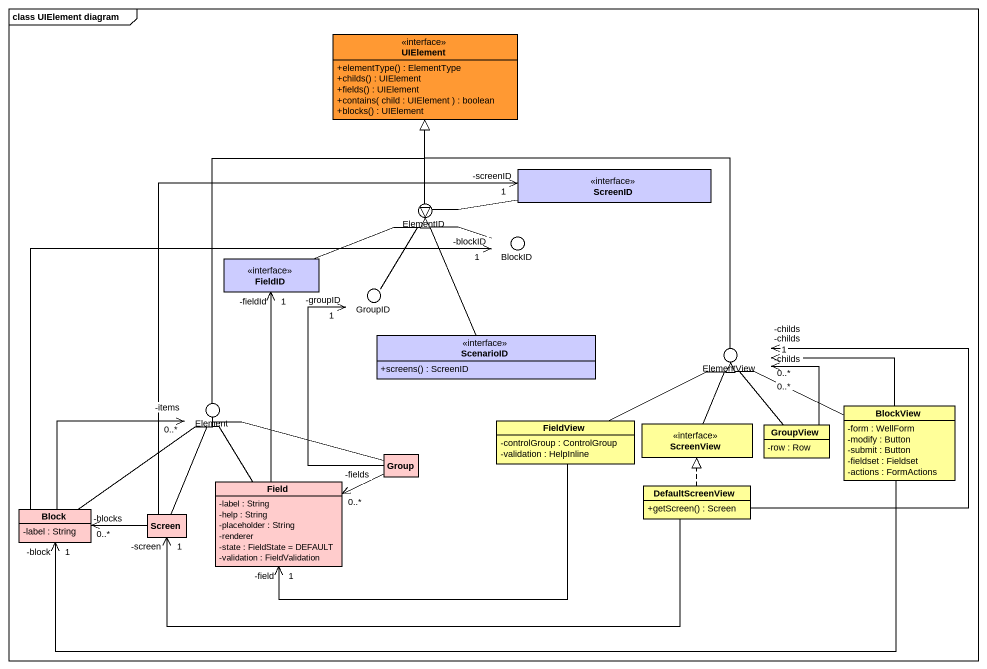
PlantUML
@startuml
mainframe class UIElement diagram
allowmixing
hide circle
hide empty members
skinparam classAttributeIconSize 0
interface UIElement #FF9933 {
  +elementType() : ElementType
  +childs() : UIElement
  +fields() : UIElement
  +contains( child : UIElement ) : boolean
  +blocks() : UIElement
}
interface ScreenID #CCCCFF
() ElementID #CCCCFF
() BlockID #CCCCFF
interface FieldID #CCCCFF
() GroupID #CCCCFF
interface ScenarioID #CCCCFF {
  +screens() : ScreenID
}
() ElementView #FFFF99
() Element #FFCCCC
class FieldView #FFFF99 {
  -controlGroup : ControlGroup
  -validation : HelpInline
}
interface ScreenView #FFFF99
class GroupView #FFFF99 {
  -row : Row
}
class BlockView #FFFF99 {
  -form : WellForm
  -modify : Button
  -submit : Button
  -fieldset : Fieldset
  -actions : FormActions
}
class "Group" as Group_ #FFCCCC
class Field #FFCCCC {
  -label : String
  -help : String
  -placeholder : String
  -renderer
  -state : FieldState = DEFAULT
  -validation : FieldValidation
}
class DefaultScreenView #FFFF99 {
  +getScreen() : Screen
}
class Block #FFCCCC {
  -label : String
}
class Screen #FFCCCC
ScreenID -left-|> ElementID
ScreenID "-screenID\n1" <-- Screen
ElementID -up-|> UIElement
BlockID -left-|> ElementID
BlockID "-blockID\n1" <-- Block
FieldID -right-|> ElementID
FieldID "-fieldId\n1" <-- Field
GroupID -up-|> ElementID
GroupID "-groupID\n1" <-- Group_
ScenarioID -up-|> ElementID
ElementView -up-|> UIElement
ElementView "-childs\n0..*" <-- GroupView
ElementView "-childs\n0..*" <-right- BlockView
ElementView "-childs\n1" <-- DefaultScreenView
Element -up-|> UIElement
Element "-items\n0..*" <-- Block
FieldView -right- ElementView
ScreenView -up-|> ElementView
GroupView -up- ElementView
BlockView -left- ElementView
Group_ -left- Element
Field -up- Element
Field "-field\n1" <-right- FieldView
Field "-fields\n0..*" <-right- Group_
DefaultScreenView .up.|> ScreenView
Block -up- Element
Block "-block\n1" <-right- BlockView
Block "-blocks\n0..*" <-right- Screen
Screen -up- Element
Screen "-screen\n1" <-right- DefaultScreenView
@enduml
